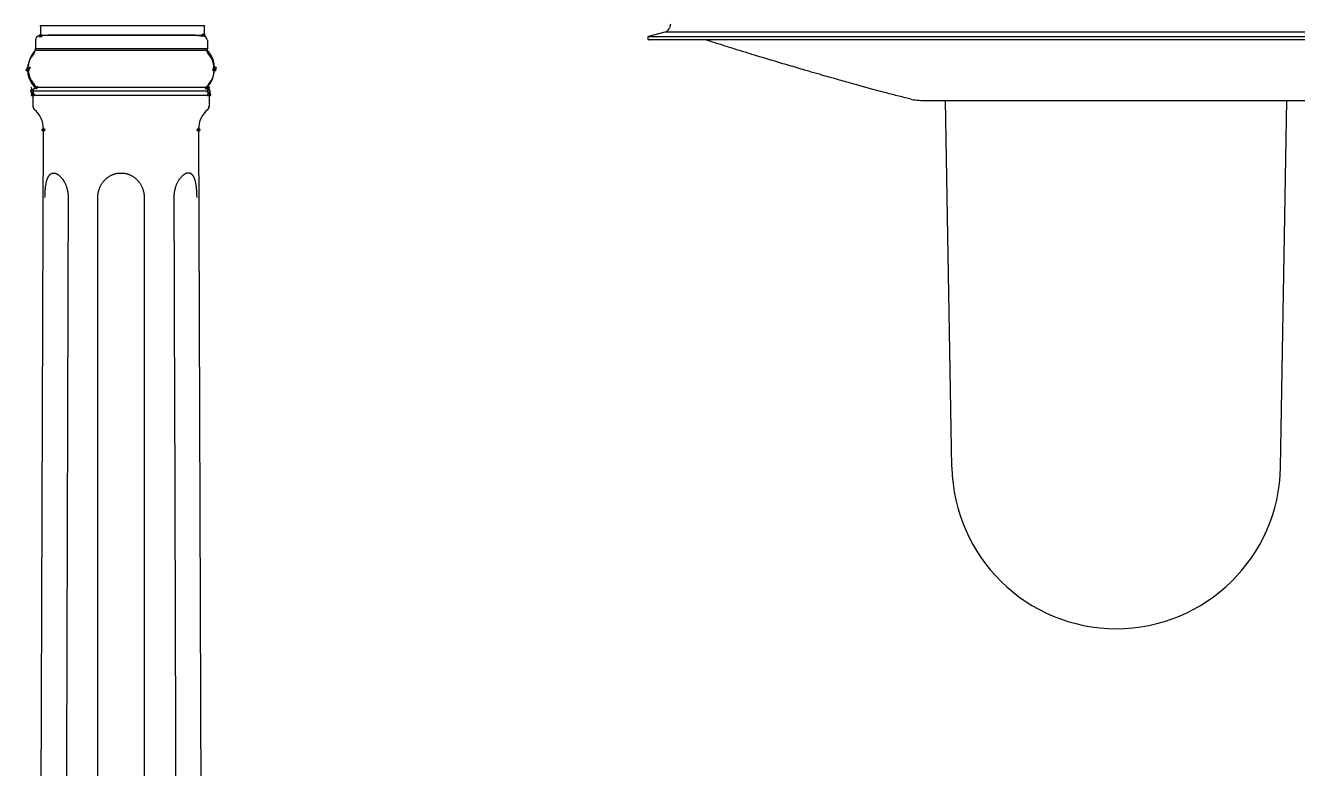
# Model space of a CAD drawing. Extents: x 0 to 157, y 0 to 402.
# Drawn here: x 17.3 to 99.7, y 300.8 to 349 of the extents above; entities that cross this region are included whole.
import ezdxf

# ---------------------------------------------------------------- set-up
doc = ezdxf.new("R2010")
doc.units = 0
doc.layers.add('LIVELLO_1', color=160, linetype='Continuous')

# ---------------------------------------------------------------- blocks, each defined once
blk = doc.blocks.new('AI9-BLK1')
at = {"layer": 'LIVELLO_1', "color": 7}
for p, q in [((-49.136, 147.796), (-59.796, 147.796)), ((-59.753, 147.794), (-59.753, 147.291)), ((-49.136, 147.296), (-49.136, 147.796)), ((-18.945, 147.903), (-19.009, 147.678)), ((-60.074, 146.861), (-60.074, 146.316)), ((-59.263, 147.195), (-59.792, 147.146)), ((-59.627, 147.195), (-49.219, 147.195)), ((-49.739, 147.195), (-59.263, 147.195)), ((-50.066, 147.195), (-58.829, 147.195)), ((-49.739, 147.195), (-49.219, 147.146)), ((-48.927, 146.861), (-48.927, 146.316)), ((-20.409, 147.048), (-20.409, 146.952)), ((-19.297, 147.394), (-20.363, 147.106)), ((-20.363, 147.106), (40.256, 147.106)), ((40.24, 146.892), (-20.349, 146.892)), ((39.188, 147.394), (-19.297, 147.394)), ((-48.973, 146.209), (-60.105, 146.209)), ((-48.937, 146.318), (-60.041, 146.318)), ((-48.873, 143.572), (-60.287, 143.572)), ((-48.937, 143.815), (-60.041, 143.815)), ((-60.242, 143.344), (-60.242, 142.538)), ((-48.877, 143.295), (-60.194, 143.295)), ((-48.829, 143.344), (-48.829, 142.538)), ((-2.492, 142.963), (22.383, 142.963)), ((-0.698, 119.195), (-1.111, 142.963)), ((20.588, 119.195), (21.002, 142.963)), ((-59.999, 12.116), (-59.563, 141.212)), ((-49.509, 141.212), (-49.075, 12.116))]:
    blk.add_line(p, q, dxfattribs=at)
for centre, radius in [((-48.46, 145.07), 0.0877), ((-48.936, 143.815), 0.0854)]:
    blk.add_circle(centre, radius, dxfattribs=at)
for centre, major_axis, ratio in [((-59.758, 147.151), (0.0882, 0), 0.988376), ((-49.192, 147.195), (0.0012, -0.087), 0.988024), ((-20.148, 146.892), (0.00233, -0.00896), 0.958606), ((-60.52, 145.07), (0.0882, 0), 0.986423), ((-60.587, 144.958), (0.0871, 0), 0.97366), ((-48.491, 144.958), (0.0893, 0), 0.948892), ((-60.286, 143.572), (-0.001, -0.116), 0.778901), ((-60.244, 143.342), (0.0022, -0.0982), 0.932232), ((-60.04, 143.815), (0.086, 0), 0.986045), ((-48.874, 143.572), (0.001, -0.116), 0.778901), ((-48.833, 143.342), (0.0039, -0.0982), 0.9142), ((-59.56, 141.067), (-0.0012, -0.0915), 0.988615), ((-49.51, 141.067), (-0.001, -0.0915), 0.988637)]:
    blk.add_ellipse(centre, major_axis=major_axis, ratio=ratio, dxfattribs=at)
for points in [[(-19.297, 147.394), (-19.155, 147.43), (-19.048, 147.539), (-19.009, 147.678)], [(-59.801, 147.153), (-59.958, 147.153), (-60.084, 147.028), (-60.084, 146.867)], [(-59.762, 147.296), (-59.762, 147.24), (-59.718, 147.198), (-59.67, 147.198)], [(-48.951, 146.867), (-48.951, 147.028), (-49.079, 147.153), (-49.239, 147.153)], [(-49.232, 147.198), (-49.177, 147.198), (-49.136, 147.24), (-49.136, 147.296)], [(-20.363, 147.106), (-20.39, 147.099), (-20.409, 147.077), (-20.409, 147.048)], [(-20.409, 146.952), (-20.409, 146.919), (-20.383, 146.892), (-20.349, 146.892)], [(-60.178, 146.021), (-60.728, 145.409), (-60.728, 144.498), (-60.178, 143.893)], [(-60.157, 146.131), (-60.702, 145.521), (-60.702, 144.61), (-60.157, 144.003)], [(-60.178, 146.021), (-60.132, 146.068), (-60.105, 146.139), (-60.105, 146.209)], [(-60.157, 146.131), (-60.111, 146.18), (-60.084, 146.249), (-60.084, 146.318)], [(-48.973, 146.209), (-48.973, 146.139), (-48.948, 146.068), (-48.898, 146.021)], [(-48.951, 146.318), (-48.951, 146.249), (-48.927, 146.18), (-48.877, 146.131)], [(-48.898, 143.893), (-48.361, 144.498), (-48.361, 145.409), (-48.898, 146.021)], [(-48.877, 144.003), (-48.338, 144.61), (-48.338, 145.521), (-48.877, 146.131)], [(-60.287, 143.572), (-60.287, 143.67), (-60.31, 143.764), (-60.36, 143.835)], [(-60.242, 143.335), (-60.242, 143.409), (-60.27, 143.48), (-60.315, 143.536)], [(-60.105, 143.706), (-60.105, 143.775), (-60.132, 143.844), (-60.178, 143.893)], [(-60.084, 143.815), (-60.084, 143.884), (-60.111, 143.956), (-60.157, 144.003)], [(-48.898, 143.893), (-48.948, 143.844), (-48.973, 143.775), (-48.973, 143.706)], [(-48.877, 144.003), (-48.927, 143.956), (-48.951, 143.884), (-48.951, 143.815)], [(-48.802, 143.835), (-48.85, 143.764), (-48.873, 143.67), (-48.873, 143.572)], [(-48.754, 143.536), (-48.807, 143.48), (-48.829, 143.409), (-48.829, 143.335)], [(-60.242, 142.599), (-60.242, 142.507), (-60.203, 142.422), (-60.135, 142.364)], [(-48.937, 142.364), (-48.868, 142.422), (-48.829, 142.507), (-48.829, 142.599)], [(-3.409, 143.065), (-3.107, 142.994), (-2.796, 142.963), (-2.492, 142.963)], [(-59.561, 141.116), (-59.561, 141.599), (-59.773, 142.058), (-60.135, 142.364)], [(-48.937, 142.364), (-49.3, 142.058), (-49.511, 141.599), (-49.511, 141.116)], [(-0.698, 119.195), (-0.595, 113.388), (4.14, 108.729), (9.947, 108.729)], [(9.947, 108.729), (15.751, 108.729), (20.486, 113.388), (20.588, 119.195)]]:
    blk.add_open_spline(points, degree=3, dxfattribs=at)
for points, knots in [([(-3.409, 143.065), (-3.688, 143.132), (-3.964, 143.201), (-4.243, 143.273), (-4.518, 143.338), (-4.797, 143.414), (-5.074, 143.487), (-5.187, 143.514), (-5.301, 143.55), (-5.412, 143.577), (-5.524, 143.605), (-5.631, 143.637), (-5.739, 143.666), (-5.844, 143.693), (-5.944, 143.724), (-6.051, 143.753), (-6.15, 143.777), (-6.252, 143.806), (-6.354, 143.835), (-6.452, 143.862), (-6.553, 143.887), (-6.651, 143.916), (-6.747, 143.945), (-6.843, 143.969), (-6.939, 143.994), (-7.094, 144.039), (-7.251, 144.081), (-7.41, 144.128), (-7.563, 144.168), (-7.714, 144.213), (-7.867, 144.257), (-8.017, 144.3), (-8.167, 144.34), (-8.315, 144.382), (-8.429, 144.414), (-8.536, 144.445), (-8.645, 144.474), (-8.754, 144.507), (-8.861, 144.539), (-8.968, 144.568), (-9.081, 144.601), (-9.19, 144.632), (-9.298, 144.664), (-9.413, 144.697), (-9.524, 144.729), (-9.639, 144.762), (-9.753, 144.795), (-9.867, 144.829), (-9.986, 144.86), (-10.1, 144.896), (-10.22, 144.932), (-10.333, 144.967), (-10.51, 145.016), (-10.685, 145.068), (-10.862, 145.119), (-11.033, 145.173), (-11.209, 145.222), (-11.385, 145.275), (-11.561, 145.325), (-11.738, 145.378), (-11.913, 145.429), (-12.085, 145.483), (-12.261, 145.534), (-12.436, 145.588), (-12.608, 145.641), (-12.785, 145.693), (-12.96, 145.744), (-13.136, 145.796), (-13.313, 145.851), (-13.488, 145.903), (-13.603, 145.941), (-13.717, 145.974), (-13.836, 146.012), (-13.955, 146.048), (-14.074, 146.084), (-14.192, 146.122), (-14.314, 146.155), (-14.432, 146.193), (-14.556, 146.231), (-14.681, 146.269), (-14.803, 146.311), (-14.931, 146.349), (-15.056, 146.387), (-15.183, 146.43), (-15.309, 146.468), (-15.434, 146.508), (-15.558, 146.546), (-15.683, 146.586), (-15.802, 146.624), (-15.926, 146.66), (-16.042, 146.7), (-16.16, 146.738), (-16.275, 146.776), (-16.394, 146.814), (-16.415, 146.82), (-16.433, 146.825), (-16.456, 146.831), (-16.472, 146.838), (-16.49, 146.845), (-16.509, 146.847), (-16.524, 146.856), (-16.545, 146.861), (-16.559, 146.867), (-16.575, 146.87), (-16.586, 146.876), (-16.602, 146.881), (-16.609, 146.883), (-16.62, 146.885), (-16.627, 146.889), (-16.631, 146.889), (-16.636, 146.892), (-16.638, 146.892)], [0, 0, 0, 0, 1, 1, 1, 2, 2, 2, 3, 3, 3, 4, 4, 4, 5, 5, 5, 6, 6, 6, 7, 7, 7, 8, 8, 8, 9, 9, 9, 10, 10, 10, 11, 11, 11, 12, 12, 12, 13, 13, 13, 14, 14, 14, 15, 15, 15, 16, 16, 16, 17, 17, 17, 18, 18, 18, 19, 19, 19, 20, 20, 20, 21, 21, 21, 22, 22, 22, 23, 23, 23, 24, 24, 24, 25, 25, 25, 26, 26, 26, 27, 27, 27, 28, 28, 28, 29, 29, 29, 30, 30, 30, 31, 31, 31, 32, 32, 32, 33, 33, 33, 34, 34, 34, 35, 35, 35, 36, 36, 36, 37, 37, 37, 37]), ([(-60.194, 143.706), (-60.194, 143.753), (-60.155, 143.793), (-60.105, 143.793), (-60.059, 143.793), (-60.022, 143.753), (-60.022, 143.706)], [0, 0, 0, 0, 1, 1, 1, 2, 2, 2, 2]), ([(-49.058, 143.706), (-49.058, 143.753), (-49.021, 143.793), (-48.973, 143.793), (-48.925, 143.793), (-48.887, 143.753), (-48.887, 143.706)], [0, 0, 0, 0, 1, 1, 1, 2, 2, 2, 2]), ([(-59.465, 136.682), (-59.455, 136.738), (-59.455, 136.801), (-59.455, 136.857), (-59.453, 136.91), (-59.453, 136.966), (-59.453, 137.019), (-59.448, 137.06), (-59.448, 137.1), (-59.444, 137.14), (-59.441, 137.18), (-59.441, 137.22), (-59.432, 137.263), (-59.43, 137.287), (-59.426, 137.314), (-59.426, 137.343), (-59.421, 137.368), (-59.421, 137.395), (-59.419, 137.421), (-59.41, 137.45), (-59.407, 137.477), (-59.402, 137.504), (-59.398, 137.533), (-59.393, 137.56), (-59.387, 137.584), (-59.382, 137.609), (-59.38, 137.638), (-59.376, 137.658), (-59.371, 137.687), (-59.364, 137.707), (-59.357, 137.736), (-59.352, 137.756), (-59.341, 137.779), (-59.336, 137.801), (-59.332, 137.825), (-59.325, 137.846), (-59.314, 137.868), (-59.309, 137.886), (-59.302, 137.906), (-59.295, 137.924), (-59.286, 137.944), (-59.284, 137.962), (-59.271, 137.979), (-59.263, 137.993), (-59.256, 138.013), (-59.245, 138.026), (-59.24, 138.044), (-59.234, 138.058), (-59.217, 138.071), (-59.213, 138.085), (-59.201, 138.093), (-59.195, 138.111), (-59.186, 138.122), (-59.175, 138.134), (-59.162, 138.143), (-59.156, 138.154), (-59.144, 138.163), (-59.133, 138.169), (-59.124, 138.18), (-59.116, 138.189), (-59.101, 138.198), (-59.094, 138.205), (-59.083, 138.212), (-59.073, 138.221), (-59.06, 138.225), (-59.051, 138.232), (-59.039, 138.236), (-59.028, 138.243), (-59.016, 138.245), (-59.005, 138.247), (-58.994, 138.252), (-58.983, 138.256), (-58.97, 138.259), (-58.964, 138.259), (-58.948, 138.261), (-58.937, 138.263), (-58.937, 138.263), (-58.898, 138.263), (-58.898, 138.263), (-58.898, 138.263), (-58.865, 138.263), (-58.865, 138.263), (-58.852, 138.261), (-58.841, 138.259), (-58.824, 138.256), (-58.808, 138.252), (-58.802, 138.25), (-58.785, 138.247), (-58.774, 138.243), (-58.758, 138.236), (-58.747, 138.234), (-58.73, 138.23), (-58.717, 138.223), (-58.708, 138.218), (-58.689, 138.209), (-58.68, 138.205), (-58.667, 138.198), (-58.656, 138.185), (-58.639, 138.18), (-58.623, 138.169), (-58.612, 138.163), (-58.595, 138.154), (-58.584, 138.143), (-58.569, 138.134), (-58.555, 138.122), (-58.543, 138.111), (-58.523, 138.098), (-58.509, 138.085), (-58.495, 138.071), (-58.481, 138.058), (-58.47, 138.044), (-58.453, 138.026), (-58.433, 138.013), (-58.422, 137.995), (-58.408, 137.982), (-58.392, 137.964), (-58.381, 137.944), (-58.365, 137.928), (-58.346, 137.906), (-58.335, 137.888), (-58.32, 137.868), (-58.298, 137.846), (-58.287, 137.828), (-58.274, 137.803), (-58.262, 137.779), (-58.246, 137.756), (-58.23, 137.736), (-58.219, 137.714), (-58.202, 137.687), (-58.191, 137.665), (-58.176, 137.638), (-58.168, 137.611), (-58.156, 137.587), (-58.145, 137.56), (-58.13, 137.533), (-58.122, 137.504), (-58.106, 137.477), (-58.1, 137.453), (-58.088, 137.424), (-58.079, 137.397), (-58.067, 137.372), (-58.061, 137.346), (-58.052, 137.316), (-58.045, 137.29), (-58.038, 137.263), (-58.021, 137.223), (-58.017, 137.182), (-58.01, 137.142), (-57.999, 137.102), (-57.992, 137.062), (-57.988, 137.019), (-57.976, 136.966), (-57.967, 136.912), (-57.967, 136.863), (-57.965, 136.801), (-57.965, 136.743), (-57.965, 136.682)], [0, 0, 0, 0, 1, 1, 1, 2, 2, 2, 3, 3, 3, 4, 4, 4, 5, 5, 5, 6, 6, 6, 7, 7, 7, 8, 8, 8, 9, 9, 9, 10, 10, 10, 11, 11, 11, 12, 12, 12, 13, 13, 13, 14, 14, 14, 15, 15, 15, 16, 16, 16, 17, 17, 17, 18, 18, 18, 19, 19, 19, 20, 20, 20, 21, 21, 21, 22, 22, 22, 23, 23, 23, 24, 24, 24, 25, 25, 25, 26, 26, 26, 27, 27, 27, 28, 28, 28, 29, 29, 29, 30, 30, 30, 31, 31, 31, 32, 32, 32, 33, 33, 33, 34, 34, 34, 35, 35, 35, 36, 36, 36, 37, 37, 37, 38, 38, 38, 39, 39, 39, 40, 40, 40, 41, 41, 41, 42, 42, 42, 43, 43, 43, 44, 44, 44, 45, 45, 45, 46, 46, 46, 47, 47, 47, 48, 48, 48, 49, 49, 49, 50, 50, 50, 51, 51, 51, 52, 52, 52, 52]), ([(-56.033, 136.682), (-56.033, 136.738), (-56.033, 136.794), (-56.029, 136.848), (-56.023, 136.899), (-56.017, 136.948), (-56.006, 136.999), (-55.999, 137.035), (-55.994, 137.075), (-55.978, 137.113), (-55.971, 137.153), (-55.955, 137.191), (-55.949, 137.223), (-55.935, 137.252), (-55.927, 137.281), (-55.916, 137.303), (-55.91, 137.328), (-55.894, 137.357), (-55.887, 137.381), (-55.87, 137.406), (-55.859, 137.435), (-55.844, 137.459), (-55.831, 137.486), (-55.816, 137.508), (-55.8, 137.537), (-55.788, 137.56), (-55.77, 137.587), (-55.754, 137.609), (-55.738, 137.636), (-55.72, 137.658), (-55.704, 137.68), (-55.685, 137.703), (-55.669, 137.725), (-55.652, 137.747), (-55.63, 137.77), (-55.613, 137.79), (-55.591, 137.812), (-55.578, 137.83), (-55.556, 137.852), (-55.534, 137.868), (-55.512, 137.888), (-55.493, 137.906), (-55.469, 137.926), (-55.45, 137.942), (-55.427, 137.957), (-55.406, 137.975), (-55.384, 137.991), (-55.361, 138.006), (-55.338, 138.024), (-55.316, 138.035), (-55.299, 138.049), (-55.277, 138.064), (-55.253, 138.076), (-55.231, 138.087), (-55.207, 138.098), (-55.187, 138.111), (-55.164, 138.122), (-55.142, 138.134), (-55.124, 138.143), (-55.098, 138.151), (-55.076, 138.16), (-55.052, 138.167), (-55.034, 138.174), (-55.013, 138.18), (-54.991, 138.192), (-54.967, 138.198), (-54.952, 138.205), (-54.922, 138.212), (-54.895, 138.221), (-54.867, 138.225), (-54.838, 138.232), (-54.805, 138.239), (-54.775, 138.245), (-54.736, 138.25), (-54.703, 138.256), (-54.664, 138.259), (-54.62, 138.263), (-54.574, 138.263), (-54.535, 138.263), (-54.494, 138.263), (-54.451, 138.263), (-54.41, 138.259), (-54.374, 138.256), (-54.337, 138.252), (-54.298, 138.245), (-54.266, 138.239), (-54.236, 138.234), (-54.204, 138.225), (-54.177, 138.221), (-54.151, 138.212), (-54.125, 138.205), (-54.101, 138.198), (-54.081, 138.192), (-54.058, 138.183), (-54.04, 138.174), (-54.016, 138.169), (-53.996, 138.16), (-53.973, 138.151), (-53.951, 138.143), (-53.927, 138.134), (-53.911, 138.122), (-53.889, 138.111), (-53.868, 138.098), (-53.843, 138.087), (-53.822, 138.076), (-53.8, 138.064), (-53.776, 138.049), (-53.758, 138.037), (-53.733, 138.024), (-53.71, 138.009), (-53.687, 137.991), (-53.665, 137.977), (-53.647, 137.962), (-53.623, 137.944), (-53.603, 137.926), (-53.58, 137.906), (-53.564, 137.888), (-53.541, 137.87), (-53.523, 137.852), (-53.499, 137.832), (-53.479, 137.812), (-53.462, 137.79), (-53.44, 137.77), (-53.427, 137.747), (-53.406, 137.725), (-53.388, 137.703), (-53.368, 137.68), (-53.349, 137.658), (-53.333, 137.636), (-53.318, 137.609), (-53.299, 137.587), (-53.287, 137.562), (-53.272, 137.537), (-53.255, 137.508), (-53.244, 137.486), (-53.228, 137.461), (-53.216, 137.435), (-53.203, 137.408), (-53.187, 137.383), (-53.18, 137.357), (-53.164, 137.33), (-53.155, 137.307), (-53.148, 137.281), (-53.137, 137.252), (-53.13, 137.227), (-53.113, 137.191), (-53.106, 137.153), (-53.093, 137.113), (-53.082, 137.075), (-53.08, 137.035), (-53.068, 136.999), (-53.056, 136.948), (-53.047, 136.899), (-53.045, 136.848), (-53.041, 136.794), (-53.041, 136.738), (-53.036, 136.682)], [0, 0, 0, 0, 1, 1, 1, 2, 2, 2, 3, 3, 3, 4, 4, 4, 5, 5, 5, 6, 6, 6, 7, 7, 7, 8, 8, 8, 9, 9, 9, 10, 10, 10, 11, 11, 11, 12, 12, 12, 13, 13, 13, 14, 14, 14, 15, 15, 15, 16, 16, 16, 17, 17, 17, 18, 18, 18, 19, 19, 19, 20, 20, 20, 21, 21, 21, 22, 22, 22, 23, 23, 23, 24, 24, 24, 25, 25, 25, 26, 26, 26, 27, 27, 27, 28, 28, 28, 29, 29, 29, 30, 30, 30, 31, 31, 31, 32, 32, 32, 33, 33, 33, 34, 34, 34, 35, 35, 35, 36, 36, 36, 37, 37, 37, 38, 38, 38, 39, 39, 39, 40, 40, 40, 41, 41, 41, 42, 42, 42, 43, 43, 43, 44, 44, 44, 45, 45, 45, 46, 46, 46, 47, 47, 47, 48, 48, 48, 49, 49, 49, 50, 50, 50, 51, 51, 51, 52, 52, 52, 52]), ([(-49.612, 136.682), (-49.612, 136.738), (-49.612, 136.801), (-49.616, 136.857), (-49.616, 136.91), (-49.62, 136.966), (-49.62, 137.019), (-49.625, 137.06), (-49.625, 137.102), (-49.632, 137.14), (-49.636, 137.18), (-49.636, 137.22), (-49.638, 137.263), (-49.638, 137.287), (-49.643, 137.314), (-49.648, 137.343), (-49.648, 137.37), (-49.655, 137.397), (-49.66, 137.421), (-49.662, 137.45), (-49.666, 137.477), (-49.666, 137.504), (-49.677, 137.533), (-49.677, 137.56), (-49.682, 137.587), (-49.689, 137.609), (-49.694, 137.638), (-49.701, 137.662), (-49.705, 137.687), (-49.71, 137.709), (-49.717, 137.736), (-49.723, 137.756), (-49.728, 137.779), (-49.734, 137.801), (-49.739, 137.825), (-49.747, 137.846), (-49.755, 137.868), (-49.762, 137.886), (-49.771, 137.906), (-49.778, 137.924), (-49.785, 137.944), (-49.795, 137.962), (-49.801, 137.979), (-49.806, 137.993), (-49.819, 138.013), (-49.824, 138.026), (-49.833, 138.044), (-49.845, 138.058), (-49.852, 138.071), (-49.863, 138.085), (-49.869, 138.098), (-49.878, 138.111), (-49.891, 138.122), (-49.897, 138.134), (-49.908, 138.143), (-49.917, 138.154), (-49.924, 138.163), (-49.941, 138.169), (-49.943, 138.18), (-49.959, 138.189), (-49.968, 138.198), (-49.982, 138.205), (-49.987, 138.212), (-50.002, 138.221), (-50.009, 138.225), (-50.025, 138.232), (-50.032, 138.236), (-50.041, 138.243), (-50.055, 138.245), (-50.064, 138.247), (-50.08, 138.252), (-50.087, 138.256), (-50.103, 138.259), (-50.109, 138.259), (-50.126, 138.261), (-50.14, 138.263), (-50.14, 138.263), (-50.176, 138.263), (-50.176, 138.263), (-50.176, 138.263), (-50.21, 138.263), (-50.21, 138.263), (-50.222, 138.261), (-50.238, 138.259), (-50.244, 138.256), (-50.26, 138.252), (-50.272, 138.25), (-50.288, 138.247), (-50.301, 138.243), (-50.314, 138.236), (-50.325, 138.234), (-50.336, 138.23), (-50.352, 138.223), (-50.364, 138.218), (-50.38, 138.209), (-50.395, 138.205), (-50.402, 138.198), (-50.419, 138.185), (-50.434, 138.18), (-50.448, 138.169), (-50.464, 138.163), (-50.475, 138.154), (-50.487, 138.143), (-50.503, 138.134), (-50.519, 138.122), (-50.532, 138.111), (-50.546, 138.093), (-50.56, 138.085), (-50.572, 138.071), (-50.592, 138.058), (-50.608, 138.044), (-50.619, 138.026), (-50.633, 138.013), (-50.654, 137.995), (-50.665, 137.979), (-50.681, 137.962), (-50.695, 137.944), (-50.707, 137.926), (-50.727, 137.906), (-50.744, 137.886), (-50.755, 137.868), (-50.772, 137.846), (-50.789, 137.825), (-50.8, 137.801), (-50.816, 137.779), (-50.827, 137.756), (-50.842, 137.736), (-50.857, 137.709), (-50.868, 137.687), (-50.885, 137.662), (-50.892, 137.638), (-50.907, 137.609), (-50.916, 137.587), (-50.93, 137.56), (-50.942, 137.533), (-50.953, 137.504), (-50.965, 137.477), (-50.976, 137.45), (-50.986, 137.421), (-50.997, 137.397), (-51.003, 137.37), (-51.012, 137.343), (-51.024, 137.314), (-51.027, 137.287), (-51.036, 137.261), (-51.047, 137.22), (-51.054, 137.182), (-51.065, 137.14), (-51.075, 137.102), (-51.082, 137.06), (-51.088, 137.019), (-51.097, 136.966), (-51.1, 136.912), (-51.104, 136.863), (-51.113, 136.801), (-51.113, 136.738), (-51.113, 136.682)], [0, 0, 0, 0, 1, 1, 1, 2, 2, 2, 3, 3, 3, 4, 4, 4, 5, 5, 5, 6, 6, 6, 7, 7, 7, 8, 8, 8, 9, 9, 9, 10, 10, 10, 11, 11, 11, 12, 12, 12, 13, 13, 13, 14, 14, 14, 15, 15, 15, 16, 16, 16, 17, 17, 17, 18, 18, 18, 19, 19, 19, 20, 20, 20, 21, 21, 21, 22, 22, 22, 23, 23, 23, 24, 24, 24, 25, 25, 25, 26, 26, 26, 27, 27, 27, 28, 28, 28, 29, 29, 29, 30, 30, 30, 31, 31, 31, 32, 32, 32, 33, 33, 33, 34, 34, 34, 35, 35, 35, 36, 36, 36, 37, 37, 37, 38, 38, 38, 39, 39, 39, 40, 40, 40, 41, 41, 41, 42, 42, 42, 43, 43, 43, 44, 44, 44, 45, 45, 45, 46, 46, 46, 47, 47, 47, 48, 48, 48, 49, 49, 49, 50, 50, 50, 51, 51, 51, 52, 52, 52, 52]), ([(-57.965, 136.682), (-58.017, 116.641), (-58.079, 96.604), (-58.145, 76.565), (-58.2, 56.528), (-58.262, 36.486), (-58.324, 16.447)], [0, 0, 0, 0, 1, 1, 1, 2, 2, 2, 2]), ([(-56.04, 16.447), (-56.04, 16.447), (-56.04, 76.565), (-56.04, 76.565), (-56.04, 96.604), (-56.04, 116.641), (-56.033, 136.682)], [0, 0, 0, 0, 1, 1, 1, 2, 2, 2, 2]), ([(-53.036, 136.682), (-53.036, 136.682), (-53.036, 76.565), (-53.036, 76.565), (-53.036, 56.528), (-53.036, 36.486), (-53.032, 16.447)], [0, 0, 0, 0, 1, 1, 1, 2, 2, 2, 2]), ([(-51.113, 136.682), (-51.049, 116.641), (-50.99, 96.604), (-50.93, 76.565), (-50.868, 56.528), (-50.812, 36.486), (-50.75, 16.447)], [0, 0, 0, 0, 1, 1, 1, 2, 2, 2, 2])]:
    blk.add_open_spline(points, degree=3, knots=knots, dxfattribs=at)

msp = doc.modelspace()

# ---------------------------------------------------------------- block references
at = {"layer": 'LIVELLO_1', "color": 7}
msp.add_blockref('AI9-BLK1', (78.007125, 201.188667), dxfattribs=at)

doc.saveas('drawing.dxf')
